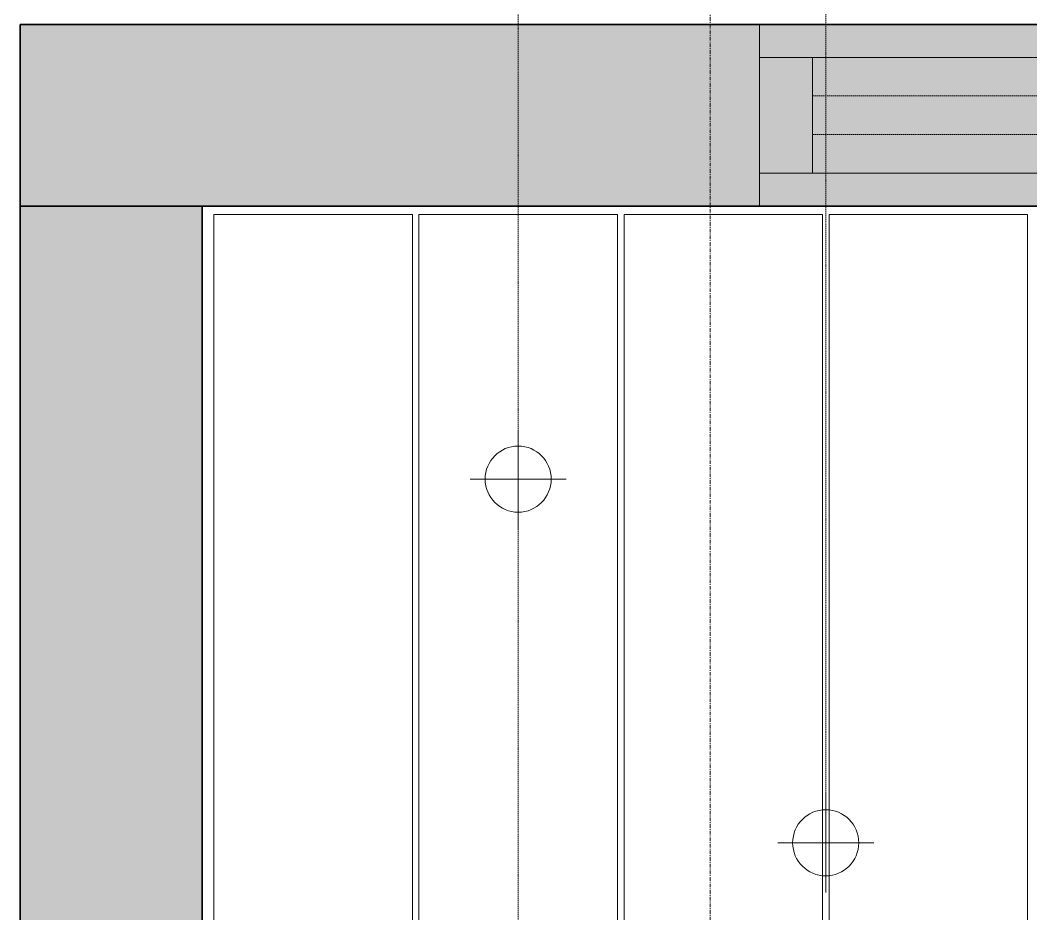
# Model space of a CAD drawing. Header units: millimetres. Extents: x -794326 to -715748, y -17796 to 22353.
# Drawn here: x -745726 to -744198, y 5904 to 7255 of the extents above; entities that cross this region are included whole.
import ezdxf

# ---------------------------------------------------------------- set-up
doc = ezdxf.new("R2010")
doc.units = ezdxf.units.MM
doc.linetypes.add('DPA_Grid _ Level 100', pattern=[10, 5.5, -1.6, 1.3, -1.6])
doc.linetypes.add('DPA_Hidden 50', pattern=[3, 2, -1])
for name, color, linetype, lineweight in [('A-CLNG', 2, 'Continuous', 9), ('A-DETL', 1, 'Continuous', 70), ('A-DETL-GENF', 2, 'Continuous', 35), ('A-GLAZ-CURT', 2, 'Continuous', 9), ('A-GLAZ-CWMG', 2, 'Continuous', 35), ('E-LITE-EQPM', 2, 'Continuous', 35), ('S-GRID', 251, 'Continuous', 9)]:
    doc.layers.add(name, color=color, linetype=linetype, lineweight=lineweight)

# ---------------------------------------------------------------- blocks, each defined once
blk = doc.blocks.new('Rectangular Mullion - 200mm Square-13922848-4282-01 ENLARGED LOWER PLATFORM LEVEL - REFLECTED CEILING PLAN - SHEET 3')
at = {"layer": 'A-GLAZ-CWMG'}
blk.add_hatch(color=256, dxfattribs=at).paths.add_polyline_path([(-741214.2, 4774), (-738889.7, 4774), (-738889.7, 5049), (-741214.2, 5049)])
for p, q in [((-741214.2, 5049), (-738889.7, 5049)), ((-741214.2, 5049), (-738889.7, 5049)), ((-738889.7, 4774), (-738889.7, 5049)), ((-738889.7, 5049), (-738889.7, 4774)), ((-738889.7, 4774), (-741214.2, 4774)), ((-741214.2, 4774), (-738889.7, 4774))]:
    blk.add_line(p, q, dxfattribs=at)
blk = doc.blocks.new('Rectangular Mullion - 200mm Square-13922674-4282-01 ENLARGED LOWER PLATFORM LEVEL - REFLECTED CEILING PLAN - SHEET 3')
at = {"layer": 'A-GLAZ-CWMG'}
blk.add_hatch(color=256, dxfattribs=at).paths.add_polyline_path([(-745450.7, 5049), (-745450.7, 6974), (-745725.7, 6974), (-745725.7, 5049)])
for p, q in [((-745725.7, 6974), (-745450.7, 6974)), ((-745450.7, 6974), (-745725.7, 6974)), ((-745725.7, 5049), (-745725.7, 6974)), ((-745725.7, 6974), (-745725.7, 5049)), ((-745450.7, 6974), (-745450.7, 5049)), ((-745450.7, 6974), (-745450.7, 5049)), ((-745725.7, 5049), (-745450.7, 5049)), ((-745450.7, 5049), (-745725.7, 5049))]:
    blk.add_line(p, q, dxfattribs=at)
blk = doc.blocks.new('LGF_DL_SAA_LowPower_DL1a1 - LGF_DL_SAA_LowPower_DL1a-12437659-4282-01 ENLARGED LOWER PLATFORM LEVEL - REFLECTED CEILING PLAN - SHEET 3')
at = {"layer": 'A-DETL-GENF', "lineweight": 9}
for p, q in [((0, 75), (0, -75)), ((72.5, 0), (-72.5, 0))]:
    blk.add_line(p, q, dxfattribs=at)
blk.add_circle((0, 0), 50, dxfattribs=at)
blk = doc.blocks.new('DPA_CP_Metal Ceiling Air Supply1 - Linear Diffuser Air Supply-V43-4282-01 ENLARGED LOWER PLATFORM LEVEL - REFLECTED CEILING PLAN - SHEET 3')
at = {"layer": 'A-GLAZ-CURT'}
for p, q in [((-744607.7, 6974), (-744607.7, 7249)), ((-744607.7, 7249), (-743007.7, 7249)), ((-744607.7, 6974), (-744607.7, 7249)), ((-744607.7, 7249), (-743007.7, 7249)), ((-744607.7, 7249), (-743007.7, 7249)), ((-743007.7, 7199), (-744607.7, 7199)), ((-744527.7, 7199), (-744527.7, 7024)), ((-743007.7, 7024), (-744607.7, 7024)), ((-744607.7, 6974), (-743007.7, 6974)), ((-743007.7, 6974), (-744607.7, 6974)), ((-743007.7, 6974), (-744607.7, 6974))]:
    blk.add_line(p, q, dxfattribs=at)
at = {"layer": 'A-GLAZ-CURT', "linetype": 'DPA_Hidden 50'}
for p, q in [((-743087.7, 7140.7), (-744527.7, 7140.7)), ((-743087.7, 7082.4), (-744527.7, 7082.4))]:
    blk.add_line(p, q, dxfattribs=at)

msp = doc.modelspace()

# ---------------------------------------------------------------- linework, layer by layer
at = {"layer": 'A-CLNG'}
for p, q in [((-745132.7, 6961.5), (-745432.7, 6961.5)), ((-745432.7, 6961.5), (-745432.7, 5061.5)), ((-745432.7, 5061.5), (-745432.7, 6961.5)), ((-745432.7, 6961.5), (-745132.7, 6961.5)), ((-745132.7, 5061.5), (-745132.7, 6961.5)), ((-745132.7, 6961.5), (-745132.7, 5061.5)), ((-744822.7, 6961.5), (-745122.7, 6961.5)), ((-745122.7, 6961.5), (-745122.7, 5061.5)), ((-745122.7, 5061.5), (-745122.7, 6961.5)), ((-745122.7, 6961.5), (-744822.7, 6961.5)), ((-744822.7, 5061.5), (-744822.7, 6961.5)), ((-744822.7, 6961.5), (-744822.7, 5061.5)), ((-744512.7, 6961.5), (-744812.7, 6961.5)), ((-744812.7, 6961.5), (-744812.7, 5061.5)), ((-744812.7, 5061.5), (-744812.7, 6961.5)), ((-744812.7, 6961.5), (-744512.7, 6961.5)), ((-744512.7, 5061.5), (-744512.7, 6961.5)), ((-744512.7, 6961.5), (-744512.7, 5061.5)), ((-744202.7, 6961.5), (-744502.7, 6961.5)), ((-744502.7, 6961.5), (-744502.7, 5061.5)), ((-744502.7, 5061.5), (-744502.7, 6961.5)), ((-744502.7, 6961.5), (-744202.7, 6961.5)), ((-744202.7, 5061.5), (-744202.7, 6961.5)), ((-744202.7, 6961.5), (-744202.7, 5061.5))]:
    msp.add_line(p, q, dxfattribs=at)
at = {"layer": 'A-DETL', "color": 55, "linetype": 'DPA_Hidden 50', "lineweight": 9}
for p, q in [((-744972.7, 5461.5), (-744972.7, 14661.5)), ((-744507.7, 6011.7), (-744507.7, 14661.5))]:
    msp.add_line(p, q, dxfattribs=at)
at = {"layer": 'S-GRID', "linetype": 'DPA_Grid _ Level 100'}
msp.add_line((-744682.4, -17795.6), (-744682.4, 20540.3), dxfattribs=at)

# ---------------------------------------------------------------- block references
at = {"layer": 'A-GLAZ-CURT'}
msp.add_blockref('DPA_CP_Metal Ceiling Air Supply1 - Linear Diffuser Air Supply-V43-4282-01 ENLARGED LOWER PLATFORM LEVEL - REFLECTED CEILING PLAN - SHEET 3', (0, 0), dxfattribs=at)
at = {"layer": 'A-GLAZ-CWMG', "rotation": 180}
msp.add_blockref('Rectangular Mullion - 200mm Square-13922848-4282-01 ENLARGED LOWER PLATFORM LEVEL - REFLECTED CEILING PLAN - SHEET 3', (-1484615.3, 12023), dxfattribs=at)
at = {"layer": 'A-GLAZ-CWMG'}
msp.add_blockref('Rectangular Mullion - 200mm Square-13922674-4282-01 ENLARGED LOWER PLATFORM LEVEL - REFLECTED CEILING PLAN - SHEET 3', (0, 0), dxfattribs=at)
at = {"layer": 'E-LITE-EQPM', "rotation": 359.9999881697653}
for p in [(-744972.7, 6561.5), (-744507.7, 6011.7)]:
    msp.add_blockref('LGF_DL_SAA_LowPower_DL1a1 - LGF_DL_SAA_LowPower_DL1a-12437659-4282-01 ENLARGED LOWER PLATFORM LEVEL - REFLECTED CEILING PLAN - SHEET 3', p, dxfattribs=at)

doc.saveas('drawing.dxf')
